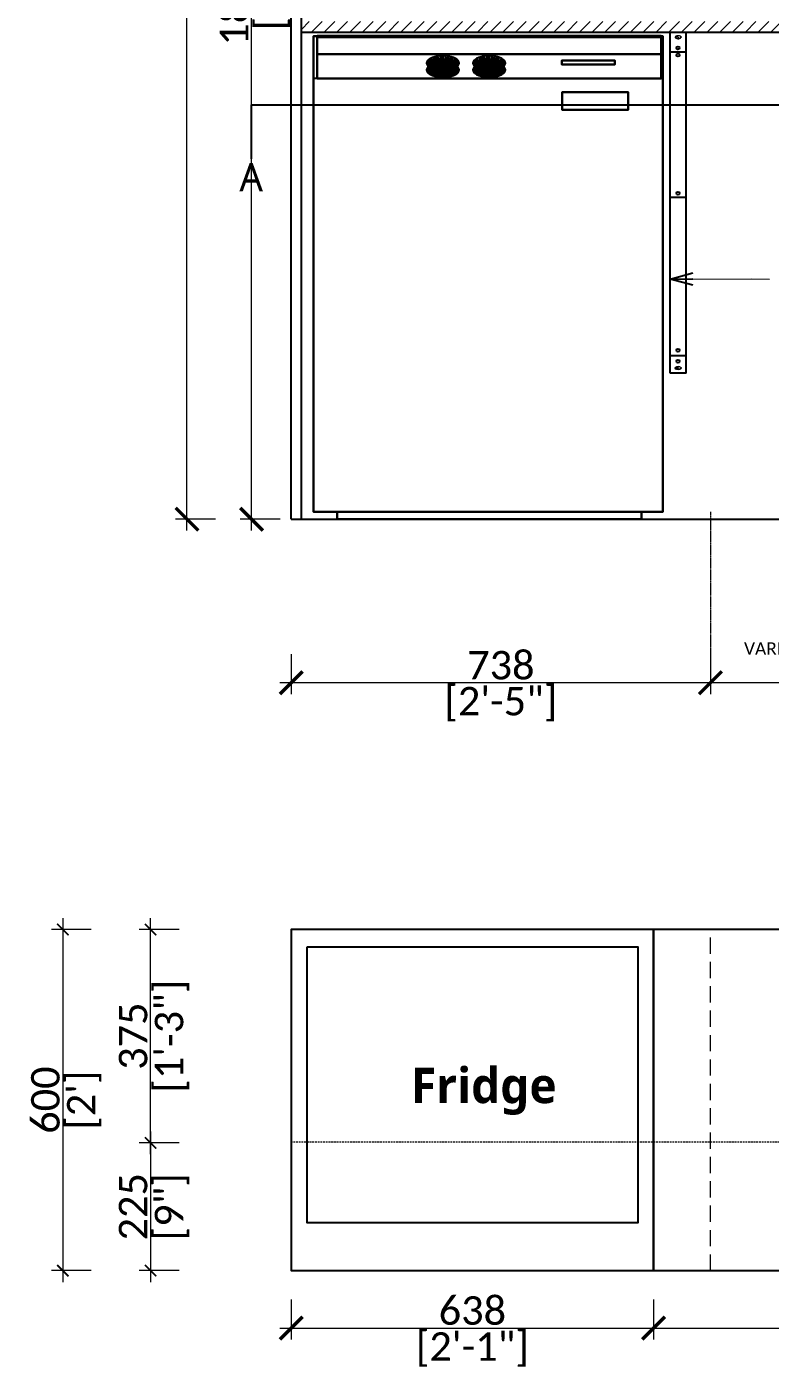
# Model space of a CAD drawing. Header units: millimetres. Extents: x 4214494 to 4225021, y -175262 to -164158.
# Drawn here: x 4217923 to 4219230, y -175055 to -172697 of the extents above; entities that cross this region are included whole.
import ezdxf

# ---------------------------------------------------------------- set-up
doc = ezdxf.new("R2010")
doc.units = ezdxf.units.MM
doc.header["$LTSCALE"] = 0.5
doc.header["$MEASUREMENT"] = 0
doc.header["$PDMODE"] = 2
for name, pattern in [('6TH FL INTERNAL WALL$0$HIDDEN', [9.525, 6.35, -3.175]), ('DASHED', [0.75, 0.5, -0.25]), ('DASHED2', [0.375, 0.25, -0.125]), ('PDF_IMPORT', [1, 0.8, -0.2])]:
    doc.linetypes.add(name, pattern=pattern)
for name, color, linetype, lineweight in [('A-Disp-Sunglasses Unit', 31, 'Continuous', 13), ('dim', 44, 'Continuous', 9), ('hatch', 252, 'Continuous', 9), ('TEXT', 7, 'Continuous', 30)]:
    doc.layers.add(name, color=color, linetype=linetype, lineweight=lineweight)
doc.layers.add('BG&E - DIMENSIONS', color=7, linetype='Continuous')
doc.styles.add('S50 - FURN', font='segoeuil.ttf', dxfattribs={"height": 75})
doc.styles.add('TEXT-25', font='calibril.ttf', dxfattribs={"height": 25})
doc.styles.add('TEXT-50', font='calibril.ttf', dxfattribs={"height": 50})
doc.styles.add('TEXT-75', font='calibril.ttf', dxfattribs={"height": 75})
doc.styles.add('Titan-Fastrack', font='segoeuil.ttf')
doc.dimstyles.new('DIM-25', dxfattribs={"dimtxt": 25, "dimasz": 20, "dimexe": 10, "dimexo": 0.0625, "dimgap": 5, "dimtad": 1, "dimdec": 0, "dimzin": 0, "dimdsep": 46, "dimtxsty": 'TEXT-25', "dimblk": 'ARCHTICK', "dimcen": 0.09, "dimdle": 15, "dimclrd": 150, "dimclre": 8, "dimclrt": 7, "dimadec": 0, "dimazin": 0, "dimtfac": 1, "dimtdec": 0, "dimtofl": 0, "dimtmove": 0, "dimatfit": 3, "dimldrblk": 'OPEN30', "dimfxl": 50, "dimtolj": 1, "dimtzin": 0, "dimlwd": 5, "dimlwe": 0, "dimarcsym": 0})
doc.dimstyles.new('DIM-50', dxfattribs={"dimtxt": 50, "dimasz": 40, "dimexe": 20, "dimexo": 0.0625, "dimgap": 5, "dimtad": 1, "dimdec": 0, "dimzin": 0, "dimdsep": 46, "dimtxsty": 'TEXT-50', "dimblk": 'ARCHTICK', "dimcen": 0.09, "dimdle": 20, "dimclrd": 150, "dimclre": 8, "dimclrt": 7, "dimadec": 0, "dimazin": 0, "dimtfac": 1, "dimtdec": 0, "dimtofl": 0, "dimtmove": 0, "dimatfit": 3, "dimldrblk": 'OPEN30', "dimfxl": 50, "dimfxlon": 1, "dimtolj": 1, "dimtzin": 0, "dimlwd": 5, "dimlwe": 0, "dimarcsym": 0})
doc.dimstyles.new('DIM-75', dxfattribs={"dimtxt": 75, "dimasz": 40, "dimexe": 20, "dimexo": 0.0625, "dimgap": 5, "dimtad": 1, "dimdec": 0, "dimzin": 0, "dimdsep": 46, "dimtxsty": 'TEXT-75', "dimblk": 'ARCHTICK', "dimcen": 0.09, "dimdle": 20, "dimclrd": 150, "dimclre": 8, "dimclrt": 7, "dimadec": 0, "dimazin": 0, "dimtfac": 1, "dimtdec": 0, "dimtofl": 0, "dimtmove": 1, "dimatfit": 3, "dimldrblk": 'OPEN30', "dimfxl": 50, "dimfxlon": 1, "dimtolj": 1, "dimtzin": 0, "dimlwd": 5, "dimlwe": 0, "dimarcsym": 0})

# ---------------------------------------------------------------- blocks, each defined once
blk = doc.blocks.new('TTH')
at = {"color": 18, "linetype": 'Continuous', "true_color": 0x000000}
blk.add_line((335343.6, -615448.4, 93), (334515.8, -615448.4, 93.6), dxfattribs=at)
for points in [[(334515.8, -615348, -839.5), (335347.8, -615348, -839.5), (335347.8, -615348, 93.6), (334515.8, -615348, 93.6)], [(334515.8, -616481.1), (334515.8, -615348, -839.5), (334515.8, -615348, 93.6), (334515.8, -616481.1, 933.1)], [(334515.8, -615348, -839.5), (334515.8, -616481.1), (335347.8, -616481.1), (335347.8, -615348, -839.5)], [(335347.8, -615348, 93.6), (335347.8, -616481.1, 933.1), (334515.8, -616481.1, 933.1), (334515.8, -615348, 93.6)], [(334524.6, -615347.2, 214.5), (334524.6, -615390.6, 214.5), (335343.6, -615390.6, 214.5), (335343.6, -615347.2, 214.5)], [(334524.6, -615350.1, 93), (334524.6, -615347.2, 93), (335343.6, -615347.2, 93), (335343.6, -615350.1, 93)], [(334524.6, -615347.2, 93), (334524.6, -615347.2, 214.5), (335343.6, -615347.2, 214.5), (335343.6, -615347.2, 93)], [(334524.6, -615448.4, 93), (334524.6, -615350.1, 93), (335343.6, -615350.1, 93), (335343.6, -615448.4, 93)], [(335347.8, -615348, -839.5), (335347.8, -616481.1), (335347.8, -616481.1, 933.1), (335347.8, -615348, 93.6)], [(334524.6, -615390.6, 214.5), (334524.6, -615448.4, 93), (335343.6, -615448.4, 93), (335343.6, -615390.6, 214.5)], [(334823.8, -615429.1, 119.7), (334785.5, -615409, 157.1), (334784.9, -615412, 151.5)], [(334823.8, -615429.1, 119.7), (334784.9, -615412, 151.5), (334785.5, -615414.9, 146)], [(334823.8, -615445.6, 128.6), (334785.5, -615425.5, 166), (334784.9, -615428.5, 160.4)], [(334823.8, -615429.1, 119.7), (334787.3, -615406.1, 162.4), (334785.5, -615409, 157.1)], [(334823.8, -615429.1, 119.7), (334785.5, -615414.9, 146), (334787.3, -615417.8, 140.6)], [(334823.8, -615445.6, 128.6), (334787.3, -615422.6, 171.3), (334785.5, -615425.5, 166)], [(334823.8, -615429.1, 119.7), (334790.2, -615403.4, 167.5), (334787.3, -615406.1, 162.4)], [(334823.8, -615429.1, 119.7), (334787.3, -615417.8, 140.6), (334790.2, -615420.5, 135.6)], [(334823.8, -615445.6, 128.6), (334790.2, -615419.9, 176.4), (334787.3, -615422.6, 171.3)], [(334823.8, -615429.1, 119.7), (334794, -615400.9, 172), (334790.2, -615403.4, 167.5)], [(334823.8, -615445.6, 128.6), (334794, -615417.5, 180.9), (334790.2, -615419.9, 176.4)], [(334823.8, -615429.1, 119.7), (334790.2, -615420.5, 135.6), (334794, -615423, 131)], [(334823.8, -615429.1, 119.7), (334798.8, -615398.8, 175.9), (334794, -615400.9, 172)], [(334823.8, -615445.6, 128.6), (334798.8, -615415.3, 184.8), (334794, -615417.5, 180.9)], [(334823.8, -615429.1, 119.7), (334794, -615423, 131), (334798.8, -615425.1, 127.1)], [(334823.8, -615429.1, 119.7), (334804.4, -615397.1, 179.1), (334798.8, -615398.8, 175.9)], [(334823.8, -615445.6, 128.6), (334804.4, -615413.6, 188), (334798.8, -615415.3, 184.8)], [(334823.8, -615429.1, 119.7), (334798.8, -615425.1, 127.1), (334804.4, -615426.8, 123.9)], [(334823.8, -615429.1, 119.7), (334810.5, -615395.8, 181.5), (334804.4, -615397.1, 179.1)], [(334823.8, -615445.6, 128.6), (334810.5, -615412.4, 190.4), (334804.4, -615413.6, 188)], [(334839.6, -615413.8, 187.4), (334839.6, -615445.6, 187.4), (334808.1, -615445.6, 187.4), (334808.1, -615413.8, 187.4)], [(334808.1, -615413.8, 135.9), (334808.1, -615445.6, 135.9), (334839.6, -615445.6, 135.9), (334839.6, -615413.8, 135.9)], [(334839.6, -615413.8, 187.4), (334808.1, -615413.8, 187.4), (334808.1, -615413.8, 135.9), (334839.6, -615413.8, 135.9)], [(334808.1, -615413.8, 187.4), (334808.1, -615445.6, 187.4), (334808.1, -615445.6, 135.9), (334808.1, -615413.8, 135.9)], [(334823.8, -615429.1, 119.7), (334817.1, -615395.1, 182.9), (334810.5, -615395.8, 181.5)], [(334823.8, -615445.6, 128.6), (334817.1, -615411.6, 191.8), (334810.5, -615412.4, 190.4)], [(334823.8, -615429.1, 119.7), (334823.8, -615394.8, 183.4), (334817.1, -615395.1, 182.9)], [(334823.8, -615445.6, 128.6), (334823.8, -615411.3, 192.3), (334817.1, -615411.6, 191.8)], [(334823.8, -615429.1, 119.7), (334830.6, -615395.1, 182.9), (334823.8, -615394.8, 183.4)], [(334823.8, -615429.1, 119.7), (334837.1, -615395.8, 181.5), (334830.6, -615395.1, 182.9)], [(334823.8, -615429.1, 119.7), (334843.3, -615397.1, 179.1), (334837.1, -615395.8, 181.5)], [(334823.8, -615429.1, 119.7), (334848.8, -615398.8, 175.9), (334843.3, -615397.1, 179.1)], [(334823.8, -615429.1, 119.7), (334853.6, -615400.9, 172), (334848.8, -615398.8, 175.9)], [(334823.8, -615429.1, 119.7), (334857.5, -615403.4, 167.5), (334853.6, -615400.9, 172)], [(334823.8, -615429.1, 119.7), (334860.4, -615406.1, 162.4), (334857.5, -615403.4, 167.5)], [(334823.8, -615429.1, 119.7), (334862.1, -615409, 157.1), (334860.4, -615406.1, 162.4)], [(334823.8, -615429.1, 119.7), (334862.7, -615412, 151.5), (334862.1, -615409, 157.1)], [(334823.8, -615445.6, 128.6), (334830.6, -615411.6, 191.8), (334823.8, -615411.3, 192.3)], [(334823.8, -615445.6, 128.6), (334837.1, -615412.4, 190.4), (334830.6, -615411.6, 191.8)], [(334823.8, -615429.1, 119.7), (334862.1, -615414.9, 146), (334862.7, -615412, 151.5)], [(334823.8, -615445.6, 128.6), (334843.3, -615413.6, 188), (334837.1, -615412.4, 190.4)], [(334823.8, -615445.6, 128.6), (334848.8, -615415.3, 184.8), (334843.3, -615413.6, 188)], [(334823.8, -615429.1, 119.7), (334860.4, -615417.8, 140.6), (334862.1, -615414.9, 146)], [(334823.8, -615445.6, 128.6), (334853.6, -615417.5, 180.9), (334848.8, -615415.3, 184.8)], [(334823.8, -615445.6, 128.6), (334857.5, -615419.9, 176.4), (334853.6, -615417.5, 180.9)], [(334823.8, -615429.1, 119.7), (334857.5, -615420.5, 135.6), (334860.4, -615417.8, 140.6)], [(334823.8, -615445.6, 128.6), (334860.4, -615422.6, 171.3), (334857.5, -615419.9, 176.4)], [(334823.8, -615429.1, 119.7), (334853.6, -615423, 131), (334857.5, -615420.5, 135.6)], [(334823.8, -615445.6, 128.6), (334862.1, -615425.5, 166), (334860.4, -615422.6, 171.3)], [(334823.8, -615429.1, 119.7), (334848.8, -615425.1, 127.1), (334853.6, -615423, 131)], [(334823.8, -615429.1, 119.7), (334843.3, -615426.8, 123.9), (334848.8, -615425.1, 127.1)], [(334823.8, -615445.6, 128.6), (334862.7, -615428.5, 160.4), (334862.1, -615425.5, 166)], [(334839.6, -615445.6, 187.4), (334839.6, -615413.8, 187.4), (334839.6, -615413.8, 135.9), (334839.6, -615445.6, 135.9)], [(334934.1, -615429.1, 119.7), (334895.8, -615409, 157.1), (334895.2, -615412, 151.5)], [(334934.1, -615429.1, 119.7), (334895.2, -615412, 151.5), (334895.8, -615414.9, 146)], [(334934.1, -615445.6, 128.6), (334895.8, -615425.5, 166), (334895.2, -615428.5, 160.4)], [(334934.1, -615429.1, 119.7), (334897.6, -615406.1, 162.4), (334895.8, -615409, 157.1)], [(334934.1, -615429.1, 119.7), (334895.8, -615414.9, 146), (334897.6, -615417.8, 140.6)], [(334934.1, -615445.6, 128.6), (334897.6, -615422.6, 171.3), (334895.8, -615425.5, 166)], [(334934.1, -615429.1, 119.7), (334900.4, -615403.4, 167.5), (334897.6, -615406.1, 162.4)], [(334934.1, -615429.1, 119.7), (334897.6, -615417.8, 140.6), (334900.4, -615420.5, 135.6)], [(334934.1, -615445.6, 128.6), (334900.4, -615419.9, 176.4), (334897.6, -615422.6, 171.3)], [(334934.1, -615429.1, 119.7), (334904.3, -615400.9, 172), (334900.4, -615403.4, 167.5)], [(334934.1, -615445.6, 128.6), (334904.3, -615417.5, 180.9), (334900.4, -615419.9, 176.4)], [(334934.1, -615429.1, 119.7), (334900.4, -615420.5, 135.6), (334904.3, -615423, 131)], [(334934.1, -615429.1, 119.7), (334909.1, -615398.8, 175.9), (334904.3, -615400.9, 172)], [(334934.1, -615445.6, 128.6), (334909.1, -615415.3, 184.8), (334904.3, -615417.5, 180.9)], [(334934.1, -615429.1, 119.7), (334904.3, -615423, 131), (334909.1, -615425.1, 127.1)], [(334934.1, -615429.1, 119.7), (334914.7, -615397.1, 179.1), (334909.1, -615398.8, 175.9)], [(334934.1, -615445.6, 128.6), (334914.7, -615413.6, 188), (334909.1, -615415.3, 184.8)], [(334934.1, -615429.1, 119.7), (334909.1, -615425.1, 127.1), (334914.7, -615426.8, 123.9)], [(334934.1, -615429.1, 119.7), (334920.8, -615395.8, 181.5), (334914.7, -615397.1, 179.1)], [(334934.1, -615445.6, 128.6), (334920.8, -615412.4, 190.4), (334914.7, -615413.6, 188)], [(334949.9, -615413.8, 187.4), (334949.9, -615445.6, 187.4), (334918.4, -615445.6, 187.4), (334918.4, -615413.8, 187.4)], [(334918.4, -615413.8, 135.9), (334918.4, -615445.6, 135.9), (334949.9, -615445.6, 135.9), (334949.9, -615413.8, 135.9)], [(334918.4, -615413.8, 187.4), (334918.4, -615445.6, 187.4), (334918.4, -615445.6, 135.9), (334918.4, -615413.8, 135.9)], [(334949.9, -615413.8, 187.4), (334918.4, -615413.8, 187.4), (334918.4, -615413.8, 135.9), (334949.9, -615413.8, 135.9)], [(334934.1, -615429.1, 119.7), (334927.4, -615395.1, 182.9), (334920.8, -615395.8, 181.5)], [(334934.1, -615445.6, 128.6), (334927.4, -615411.6, 191.8), (334920.8, -615412.4, 190.4)], [(334934.1, -615429.1, 119.7), (334934.1, -615394.8, 183.4), (334927.4, -615395.1, 182.9)], [(334934.1, -615445.6, 128.6), (334934.1, -615411.3, 192.3), (334927.4, -615411.6, 191.8)], [(334934.1, -615429.1, 119.7), (334940.9, -615395.1, 182.9), (334934.1, -615394.8, 183.4)], [(334934.1, -615429.1, 119.7), (334947.4, -615395.8, 181.5), (334940.9, -615395.1, 182.9)], [(334934.1, -615429.1, 119.7), (334953.6, -615397.1, 179.1), (334947.4, -615395.8, 181.5)], [(334934.1, -615429.1, 119.7), (334959.1, -615398.8, 175.9), (334953.6, -615397.1, 179.1)], [(334934.1, -615429.1, 119.7), (334963.9, -615400.9, 172), (334959.1, -615398.8, 175.9)], [(334934.1, -615429.1, 119.7), (334967.8, -615403.4, 167.5), (334963.9, -615400.9, 172)], [(334934.1, -615429.1, 119.7), (334970.7, -615406.1, 162.4), (334967.8, -615403.4, 167.5)], [(334934.1, -615429.1, 119.7), (334972.4, -615409, 157.1), (334970.7, -615406.1, 162.4)], [(334934.1, -615429.1, 119.7), (334973, -615412, 151.5), (334972.4, -615409, 157.1)], [(334934.1, -615445.6, 128.6), (334940.9, -615411.6, 191.8), (334934.1, -615411.3, 192.3)], [(334934.1, -615445.6, 128.6), (334947.4, -615412.4, 190.4), (334940.9, -615411.6, 191.8)], [(334934.1, -615429.1, 119.7), (334972.4, -615414.9, 146), (334973, -615412, 151.5)], [(334934.1, -615445.6, 128.6), (334953.6, -615413.6, 188), (334947.4, -615412.4, 190.4)], [(334934.1, -615445.6, 128.6), (334959.1, -615415.3, 184.8), (334953.6, -615413.6, 188)], [(334934.1, -615429.1, 119.7), (334970.7, -615417.8, 140.6), (334972.4, -615414.9, 146)], [(334934.1, -615445.6, 128.6), (334963.9, -615417.5, 180.9), (334959.1, -615415.3, 184.8)], [(334934.1, -615445.6, 128.6), (334967.8, -615419.9, 176.4), (334963.9, -615417.5, 180.9)], [(334934.1, -615429.1, 119.7), (334967.8, -615420.5, 135.6), (334970.7, -615417.8, 140.6)], [(334934.1, -615445.6, 128.6), (334970.7, -615422.6, 171.3), (334967.8, -615419.9, 176.4)], [(334934.1, -615429.1, 119.7), (334963.9, -615423, 131), (334967.8, -615420.5, 135.6)], [(334934.1, -615445.6, 128.6), (334972.4, -615425.5, 166), (334970.7, -615422.6, 171.3)], [(334934.1, -615429.1, 119.7), (334959.1, -615425.1, 127.1), (334963.9, -615423, 131)], [(334934.1, -615429.1, 119.7), (334953.6, -615426.8, 123.9), (334959.1, -615425.1, 127.1)], [(334934.1, -615445.6, 128.6), (334973, -615428.5, 160.4), (334972.4, -615425.5, 166)], [(334949.9, -615445.6, 187.4), (334949.9, -615413.8, 187.4), (334949.9, -615413.8, 135.9), (334949.9, -615445.6, 135.9)], [(335233.4, -615405.8, 180.2), (335107.4, -615405.8, 180.2), (335107.4, -615405.8, 163), (335233.4, -615405.8, 163)], [(335107.4, -615415.6, 180.2), (335107.4, -615405.8, 180.2), (335233.4, -615405.8, 180.2), (335233.4, -615415.6, 180.2)], [(335233.4, -615415.6, 163), (335233.4, -615405.8, 163), (335107.4, -615405.8, 163), (335107.4, -615415.6, 163)], [(335107.4, -615415.6, 180.2), (335233.4, -615415.6, 180.2), (335233.4, -615415.6, 163), (335107.4, -615415.6, 163)], [(334823.8, -615445.6, 128.6), (334784.9, -615428.5, 160.4), (334785.5, -615431.5, 154.9)], [(334823.8, -615445.6, 128.6), (334785.5, -615431.5, 154.9), (334787.3, -615434.3, 149.5)], [(334823.8, -615445.6, 128.6), (334787.3, -615434.3, 149.5), (334790.2, -615437.1, 144.5)], [(334823.8, -615445.6, 128.6), (334790.2, -615437.1, 144.5), (334794, -615439.5, 139.9)], [(334823.8, -615445.6, 128.6), (334794, -615439.5, 139.9), (334798.8, -615441.6, 136)], [(334823.8, -615445.6, 128.6), (334798.8, -615441.6, 136), (334804.4, -615443.3, 132.8)], [(334823.8, -615429.1, 119.7), (334804.4, -615426.8, 123.9), (334810.5, -615428.1, 121.6)], [(334823.8, -615445.6, 128.6), (334804.4, -615443.3, 132.8), (334810.5, -615444.6, 130.5)], [(334808.1, -615445.6, 187.4), (334839.6, -615445.6, 187.4), (334839.6, -615445.6, 135.9), (334808.1, -615445.6, 135.9)], [(334823.8, -615429.1, 119.7), (334810.5, -615428.1, 121.6), (334817.1, -615428.9, 120.1)], [(334823.8, -615445.6, 128.6), (334810.5, -615444.6, 130.5), (334817.1, -615445.4, 129)], [(334823.8, -615429.1, 119.7), (334837.1, -615428.1, 121.6), (334843.3, -615426.8, 123.9)], [(334823.8, -615429.1, 119.7), (334830.6, -615428.9, 120.1), (334837.1, -615428.1, 121.6)], [(334823.8, -615445.6, 128.6), (334862.1, -615431.5, 154.9), (334862.7, -615428.5, 160.4)], [(334823.8, -615445.6, 128.6), (334860.4, -615434.3, 149.5), (334862.1, -615431.5, 154.9)], [(334823.8, -615445.6, 128.6), (334857.5, -615437.1, 144.5), (334860.4, -615434.3, 149.5)], [(334823.8, -615445.6, 128.6), (334853.6, -615439.5, 139.9), (334857.5, -615437.1, 144.5)], [(334823.8, -615445.6, 128.6), (334848.8, -615441.6, 136), (334853.6, -615439.5, 139.9)], [(334823.8, -615445.6, 128.6), (334843.3, -615443.3, 132.8), (334848.8, -615441.6, 136)], [(334823.8, -615445.6, 128.6), (334837.1, -615444.6, 130.5), (334843.3, -615443.3, 132.8)], [(334823.8, -615445.6, 128.6), (334830.6, -615445.4, 129), (334837.1, -615444.6, 130.5)], [(334934.1, -615445.6, 128.6), (334895.2, -615428.5, 160.4), (334895.8, -615431.5, 154.9)], [(334934.1, -615445.6, 128.6), (334895.8, -615431.5, 154.9), (334897.6, -615434.3, 149.5)], [(334934.1, -615445.6, 128.6), (334897.6, -615434.3, 149.5), (334900.4, -615437.1, 144.5)], [(334934.1, -615445.6, 128.6), (334900.4, -615437.1, 144.5), (334904.3, -615439.5, 139.9)], [(334934.1, -615445.6, 128.6), (334904.3, -615439.5, 139.9), (334909.1, -615441.6, 136)], [(334934.1, -615445.6, 128.6), (334909.1, -615441.6, 136), (334914.7, -615443.3, 132.8)], [(334934.1, -615429.1, 119.7), (334914.7, -615426.8, 123.9), (334920.8, -615428.1, 121.6)], [(334934.1, -615445.6, 128.6), (334914.7, -615443.3, 132.8), (334920.8, -615444.6, 130.5)], [(334918.4, -615445.6, 187.4), (334949.9, -615445.6, 187.4), (334949.9, -615445.6, 135.9), (334918.4, -615445.6, 135.9)], [(334934.1, -615429.1, 119.7), (334920.8, -615428.1, 121.6), (334927.4, -615428.9, 120.1)], [(334934.1, -615445.6, 128.6), (334920.8, -615444.6, 130.5), (334927.4, -615445.4, 129)], [(334934.1, -615429.1, 119.7), (334947.4, -615428.1, 121.6), (334953.6, -615426.8, 123.9)], [(334934.1, -615429.1, 119.7), (334940.9, -615428.9, 120.1), (334947.4, -615428.1, 121.6)], [(334934.1, -615445.6, 128.6), (334972.4, -615431.5, 154.9), (334973, -615428.5, 160.4)], [(334934.1, -615445.6, 128.6), (334970.7, -615434.3, 149.5), (334972.4, -615431.5, 154.9)], [(334934.1, -615445.6, 128.6), (334967.8, -615437.1, 144.5), (334970.7, -615434.3, 149.5)], [(334934.1, -615445.6, 128.6), (334963.9, -615439.5, 139.9), (334967.8, -615437.1, 144.5)], [(334934.1, -615445.6, 128.6), (334959.1, -615441.6, 136), (334963.9, -615439.5, 139.9)], [(334934.1, -615445.6, 128.6), (334953.6, -615443.3, 132.8), (334959.1, -615441.6, 136)], [(334934.1, -615445.6, 128.6), (334947.4, -615444.6, 130.5), (334953.6, -615443.3, 132.8)], [(334934.1, -615445.6, 128.6), (334940.9, -615445.4, 129), (334947.4, -615444.6, 130.5)], [(335107.7, -615481.7, 106.6), (335107.7, -615523.4, 106.6), (335265.2, -615523.4, 106.6), (335265.2, -615481.7, 106.6)], [(335265.2, -615481.7, 94.3), (335265.2, -615523.4, 94.3), (335107.7, -615523.4, 94.3), (335107.7, -615481.7, 94.3)], [(335107.7, -615523.4, 106.6), (335107.7, -615481.7, 106.6), (335107.7, -615481.7, 94.3), (335107.7, -615523.4, 94.3)], [(335107.7, -615481.7, 106.6), (335265.2, -615481.7, 106.6), (335265.2, -615481.7, 94.3), (335107.7, -615481.7, 94.3)], [(335265.2, -615481.7, 106.6), (335265.2, -615523.4, 106.6), (335265.2, -615523.4, 94.3), (335265.2, -615481.7, 94.3)], [(335265.2, -615523.4, 106.6), (335107.7, -615523.4, 106.6), (335107.7, -615523.4, 94.3), (335265.2, -615523.4, 94.3)], [(335347.8, -616481.1), (334515.8, -616481.1), (334515.8, -616481.1, 933.1), (335347.8, -616481.1, 933.1)], [(334572, -616481.2, 848), (334572, -616498.4, 848), (334572, -616498.4, 93), (334572, -616481.2, 93)], [(335296.7, -616481.2, 848), (334572, -616481.2, 848), (334572, -616481.2, 93), (335296.7, -616481.2, 93)], [(334572, -616481.2, 93), (334572, -616498.4, 93), (335296.7, -616498.4, 93), (335296.7, -616481.2, 93)], [(335296.7, -616481.2, 848), (335296.7, -616498.4, 848), (334572, -616498.4, 848), (334572, -616481.2, 848)], [(334572, -616498.4, 848), (335296.7, -616498.4, 848), (335296.7, -616498.4, 93), (334572, -616498.4, 93)], [(335296.7, -616498.4, 848), (335296.7, -616481.2, 848), (335296.7, -616481.2, 93), (335296.7, -616498.4, 93)]]:
    blk.add_3dface(points, dxfattribs=at)
for points, invisible_edges in [([(334524.6, -615347.2, 93), (334524.6, -615347.2, 214.5), (334524.6, -615390.6, 214.5)], 8), ([(334524.6, -615347.2, 93), (334524.6, -615390.6, 214.5), (334524.6, -615448.4, 93)], 1), ([(335343.6, -615347.2, 93), (335343.6, -615347.2, 214.5), (335343.6, -615390.6, 214.5)], 8), ([(335343.6, -615347.2, 93), (335343.6, -615390.6, 214.5), (335343.6, -615448.4, 93)], 1)]:
    blk.add_3dface(points, dxfattribs=dict(at, invisible_edges=invisible_edges))
blk = doc.blocks.new('_ArchTick')
at = {"color": 0, "linetype": 'ByBlock', "const_width": 0.15}
blk.add_lwpolyline([(-0.5, -0.5), (0.5, 0.5)], dxfattribs=at)
blk = doc.blocks.new('*D41')
at = {"layer": 'Defpoints', "color": 0, "lineweight": 0, "transparency": 16777216}
for p in [(4218140.6, -174284, 0), (4218258.1, -174284, 0), (4218258.1, -174659.2, 0)]:
    blk.add_point(p, dxfattribs=at)
at = {"layer": 'dim', "color": 150, "linetype": 'Continuous', "lineweight": 5, "transparency": 16777216}
blk.add_line((4218140.6, -174679.2, 0), (4218140.6, -174264, 0), dxfattribs=at)
at = {"layer": 'dim', "color": 8, "linetype": 'Continuous', "lineweight": 0, "transparency": 16777216}
for p, q in [((4218190.6, -174284, 0), (4218120.6, -174284, 0)), ((4218190.6, -174659.2, 0), (4218120.6, -174659.2, 0))]:
    blk.add_line(p, q, dxfattribs=at)
at = {"layer": 'dim', "color": 150, "lineweight": 5, "transparency": 16777216, "xscale": 20, "yscale": 20, "zscale": 20}
for p, rotation in [((4218140.6, -174284, 0), 90), ((4218140.6, -174659.2, 0), 270)]:
    blk.add_blockref('_ArchTick', p, dxfattribs=dict(at, rotation=rotation))
at = {"layer": 'dim', "color": 7, "transparency": 16777216, "char_height": 50, "attachment_point": 5, "rotation": 90, "style": 'TEXT-50'}
for s, insert in [('\\A1;[1\'-3"]', (4218178.3, -174471.6, 0)), ('\\A1;375', (4218110, -174471.6, 0))]:
    blk.add_mtext(s, dxfattribs=dict(at, insert=insert))
blk = doc.blocks.new('_Open30')
at = {"color": 0, "linetype": 'ByBlock', "lineweight": -2}
for p, q in [((-1, 0.268), (0, 0)), ((0, 0), (-1, -0.268)), ((0, 0), (-1, 0))]:
    blk.add_line(p, q, dxfattribs=at)
blk = doc.blocks.new('*D9')
at = {"layer": 'Defpoints', "color": 0, "lineweight": 0, "transparency": 16777216}
for p in [(4218258.1, -174659.2, 0), (4218140.6, -174883.9), (4218258.1, -174883.9, 0)]:
    blk.add_point(p, dxfattribs=at)
at = {"layer": 'dim', "color": 8, "linetype": 'Continuous', "lineweight": 0, "transparency": 16777216}
for p, q in [((4218190.6, -174659.2), (4218120.6, -174659.2)), ((4218190.6, -174883.9), (4218120.6, -174883.9))]:
    blk.add_line(p, q, dxfattribs=at)
at = {"layer": 'dim', "color": 150, "linetype": 'Continuous', "lineweight": 5, "transparency": 16777216}
blk.add_line((4218140.6, -174639.2), (4218140.6, -174903.9), dxfattribs=at)
at = {"layer": 'dim', "color": 150, "lineweight": 5, "transparency": 16777216, "xscale": 20, "yscale": 20, "zscale": 20}
for p, rotation in [((4218140.6, -174659.2), 90), ((4218140.6, -174883.9), 270)]:
    blk.add_blockref('_ArchTick', p, dxfattribs=dict(at, rotation=rotation))
at = {"layer": 'dim', "color": 7, "transparency": 16777216, "char_height": 50, "attachment_point": 5, "rotation": 90, "style": 'TEXT-50'}
for s, insert in [('\\A1;225', (4218110, -174771.6)), ('\\A1;[9"]', (4218178.3, -174771.6))]:
    blk.add_mtext(s, dxfattribs=dict(at, insert=insert))
blk = doc.blocks.new('*D10')
at = {"layer": 'Defpoints', "color": 0, "lineweight": 0, "transparency": 16777216}
for p in [(4218258.1, -174284, 0), (4217986.2, -174883.9), (4218258.1, -174883.9, 0)]:
    blk.add_point(p, dxfattribs=at)
at = {"layer": 'dim', "color": 150, "linetype": 'Continuous', "lineweight": 5, "transparency": 16777216}
blk.add_line((4217986.2, -174264), (4217986.2, -174903.9), dxfattribs=at)
at = {"layer": 'dim', "color": 8, "linetype": 'Continuous', "lineweight": 0, "transparency": 16777216}
for p, q in [((4218036.2, -174284), (4217966.2, -174284)), ((4218036.2, -174883.9), (4217966.2, -174883.9))]:
    blk.add_line(p, q, dxfattribs=at)
at = {"layer": 'dim', "color": 150, "lineweight": 5, "transparency": 16777216, "xscale": 20, "yscale": 20, "zscale": 20}
for p, rotation in [((4217986.2, -174284), 90), ((4217986.2, -174883.9), 270)]:
    blk.add_blockref('_ArchTick', p, dxfattribs=dict(at, rotation=rotation))
at = {"layer": 'dim', "color": 7, "transparency": 16777216, "char_height": 50, "attachment_point": 5, "rotation": 90, "style": 'TEXT-50'}
for s, insert in [('\\A1;600', (4217955.7, -174584)), ("\\A1;[2']", (4218023.9, -174584))]:
    blk.add_mtext(s, dxfattribs=dict(at, insert=insert))
blk = doc.blocks.new('*D47')
at = {"color": 8, "linetype": 'Continuous', "lineweight": 0, "transparency": 16777216}
for p, q in [((4219025.4, -174934.9, 0), (4219025.4, -175004.9, 0)), ((4220585.6, -174934.9, 0), (4220585.6, -175004.9, 0))]:
    blk.add_line(p, q, dxfattribs=at)
at = {"color": 150, "linetype": 'Continuous', "lineweight": 5, "transparency": 16777216}
blk.add_line((4219005.4, -174984.9, 0), (4220605.6, -174984.9, 0), dxfattribs=at)
at = {"layer": 'Defpoints', "color": 0, "lineweight": 0, "transparency": 16777216}
for p in [(4219025.4, -174883.9, 0), (4220585.6, -174883.9, 0), (4220585.6, -174984.9, 0)]:
    blk.add_point(p, dxfattribs=at)
at = {"color": 150, "lineweight": 5, "transparency": 16777216, "xscale": 40, "yscale": 40, "zscale": 40, "rotation": 180}
blk.add_blockref('_ArchTick', (4219025.4, -174984.9, 0), dxfattribs=at)
at = {"color": 150, "lineweight": 5, "transparency": 16777216, "xscale": 40, "yscale": 40, "zscale": 40}
blk.add_blockref('_ArchTick', (4220585.6, -174984.9, 0), dxfattribs=at)
at = {"color": 7, "transparency": 16777216, "char_height": 50, "attachment_point": 5, "style": 'TEXT-50'}
for s, insert in [('\\A1;1560', (4219805.5, -174954.3, 0)), ('\\A1;[5\'-1"]', (4219805.5, -175022.6, 0))]:
    blk.add_mtext(s, dxfattribs=dict(at, insert=insert))
blk = doc.blocks.new('*D48')
at = {"layer": 'BG&E - DIMENSIONS', "color": 8, "linetype": 'Continuous', "lineweight": 0, "transparency": 16777216}
for p, q in [((4218387.9, -174934.9, 0), (4218387.9, -175004.9, 0)), ((4219025.4, -174934.9, 0), (4219025.4, -175004.9, 0))]:
    blk.add_line(p, q, dxfattribs=at)
at = {"layer": 'BG&E - DIMENSIONS', "color": 150, "linetype": 'Continuous', "lineweight": 5, "transparency": 16777216}
blk.add_line((4218367.9, -174984.9, 0), (4219045.4, -174984.9, 0), dxfattribs=at)
at = {"layer": 'Defpoints', "color": 0, "lineweight": 0, "transparency": 16777216}
for p in [(4218387.9, -174883.9, 0), (4219025.4, -174883.9, 0), (4219025.4, -174984.9, 0)]:
    blk.add_point(p, dxfattribs=at)
at = {"layer": 'BG&E - DIMENSIONS', "color": 150, "lineweight": 5, "transparency": 16777216, "xscale": 40, "yscale": 40, "zscale": 40, "rotation": 180}
blk.add_blockref('_ArchTick', (4218387.9, -174984.9, 0), dxfattribs=at)
at = {"layer": 'BG&E - DIMENSIONS', "color": 150, "lineweight": 5, "transparency": 16777216, "xscale": 40, "yscale": 40, "zscale": 40}
blk.add_blockref('_ArchTick', (4219025.4, -174984.9, 0), dxfattribs=at)
at = {"layer": 'BG&E - DIMENSIONS', "color": 7, "transparency": 16777216, "char_height": 50, "attachment_point": 5, "style": 'TEXT-50'}
for s, insert in [('\\A1;638', (4218706.6, -174954.3, 0)), ('\\A1;[2\'-1"]', (4218706.6, -175022.6, 0))]:
    blk.add_mtext(s, dxfattribs=dict(at, insert=insert))
blk = doc.blocks.new('*D12')
at = {"layer": 'BG&E - DIMENSIONS', "color": 150, "linetype": 'Continuous', "lineweight": 5, "transparency": 16777216}
blk.add_line((4220705.4, -173582.5, 0), (4220705.4, -172667.6, 0), dxfattribs=at)
at = {"layer": 'BG&E - DIMENSIONS', "color": 8, "linetype": 'Continuous', "lineweight": 0, "transparency": 16777216}
for p, q in [((4220655.4, -172687.6, 0), (4220725.4, -172687.6, 0)), ((4220655.4, -173562.5, 0), (4220725.4, -173562.5, 0))]:
    blk.add_line(p, q, dxfattribs=at)
at = {"layer": 'Defpoints', "color": 0, "lineweight": 0, "transparency": 16777216}
for p in [(4219664.3, -172687.6, 0), (4220705.4, -172687.6, 0), (4219150.8, -173562.5, 0)]:
    blk.add_point(p, dxfattribs=at)
at = {"layer": 'BG&E - DIMENSIONS', "color": 150, "lineweight": 5, "transparency": 16777216, "xscale": 40, "yscale": 40, "zscale": 40}
for p, rotation in [((4220705.4, -172687.6, 0), 90), ((4220705.4, -173562.5, 0), 270)]:
    blk.add_blockref('_ArchTick', p, dxfattribs=dict(at, rotation=rotation))
at = {"layer": 'BG&E - DIMENSIONS', "color": 7, "transparency": 16777216, "char_height": 50, "attachment_point": 5, "rotation": 90, "style": 'TEXT-50'}
for s, insert in [('\\A1;[2\'-10"]', (4220743.1, -173125, 0)), ('\\A1;875', (4220674.8, -173125, 0))]:
    blk.add_mtext(s, dxfattribs=dict(at, insert=insert))
blk = doc.blocks.new('*D50')
at = {"layer": 'BG&E - DIMENSIONS', "color": 150, "linetype": 'Continuous', "lineweight": 5, "transparency": 16777216}
blk.add_line((4218318.2, -173582.5, 0), (4218318.2, -171719.1, 0), dxfattribs=at)
at = {"layer": 'BG&E - DIMENSIONS', "color": 8, "linetype": 'Continuous', "lineweight": 0, "transparency": 16777216}
for p, q in [((4218368.2, -171739.1, 0), (4218298.2, -171739.1, 0)), ((4218368.2, -173562.5, 0), (4218298.2, -173562.5, 0))]:
    blk.add_line(p, q, dxfattribs=at)
at = {"layer": 'Defpoints', "color": 0, "lineweight": 0, "transparency": 16777216}
for p in [(4218318.2, -171739.1, 0), (4218405.9, -171739.1, 0), (4218888.7, -173562.5, 0)]:
    blk.add_point(p, dxfattribs=at)
at = {"layer": 'BG&E - DIMENSIONS', "color": 150, "lineweight": 5, "transparency": 16777216, "xscale": 40, "yscale": 40, "zscale": 40}
for p, rotation in [((4218318.2, -171739.1, 0), 90), ((4218318.2, -173562.5, 0), 270)]:
    blk.add_blockref('_ArchTick', p, dxfattribs=dict(at, rotation=rotation))
at = {"layer": 'BG&E - DIMENSIONS', "color": 7, "transparency": 16777216, "char_height": 50, "attachment_point": 5, "rotation": 90, "style": 'TEXT-50'}
for s, insert in [('\\A1;1823', (4218287.7, -172650.8, 0)), ("\\A1;[6']", (4218356, -172650.8, 0))]:
    blk.add_mtext(s, dxfattribs=dict(at, insert=insert))
blk = doc.blocks.new('*D14')
at = {"layer": 'BG&E - DIMENSIONS', "color": 150, "linetype": 'Continuous', "lineweight": 5, "transparency": 16777216}
blk.add_line((4218204.6, -173582.5, 0), (4218204.6, -171155.5, 0), dxfattribs=at)
at = {"layer": 'BG&E - DIMENSIONS', "color": 8, "linetype": 'Continuous', "lineweight": 0, "transparency": 16777216}
for p, q in [((4218254.6, -171175.5, 0), (4218184.6, -171175.5, 0)), ((4218254.6, -173562.5, 0), (4218184.6, -173562.5, 0))]:
    blk.add_line(p, q, dxfattribs=at)
at = {"layer": 'Defpoints', "color": 0, "lineweight": 0, "transparency": 16777216}
for p in [(4218204.6, -171175.5, 0), (4218387.9, -171175.5, 0), (4218405.9, -173562.5, 0)]:
    blk.add_point(p, dxfattribs=at)
at = {"layer": 'BG&E - DIMENSIONS', "color": 150, "lineweight": 5, "transparency": 16777216, "xscale": 40, "yscale": 40, "zscale": 40}
for p, rotation in [((4218204.6, -171175.5, 0), 90), ((4218204.6, -173562.5, 0), 270)]:
    blk.add_blockref('_ArchTick', p, dxfattribs=dict(at, rotation=rotation))
at = {"layer": 'BG&E - DIMENSIONS', "color": 7, "transparency": 16777216, "char_height": 50, "attachment_point": 5, "rotation": 90, "style": 'TEXT-50'}
for s, insert in [('\\A1;[7\'-10"]', (4218242.3, -172369, 0)), ('\\A1;2387', (4218174, -172369, 0))]:
    blk.add_mtext(s, dxfattribs=dict(at, insert=insert))
blk = doc.blocks.new('*D16')
at = {"layer": 'BG&E - DIMENSIONS', "color": 8, "linetype": 'Continuous', "lineweight": 0, "transparency": 16777216}
for p, q in [((4218387.9, -173800.1, 0), (4218387.9, -173870.1, 0)), ((4219125.4, -173800.1, 0), (4219125.4, -173870.1, 0))]:
    blk.add_line(p, q, dxfattribs=at)
at = {"layer": 'BG&E - DIMENSIONS', "color": 150, "linetype": 'Continuous', "lineweight": 5, "transparency": 16777216}
blk.add_line((4219145.4, -173850.1, 0), (4218367.9, -173850.1, 0), dxfattribs=at)
at = {"layer": 'Defpoints', "color": 0, "lineweight": 0, "transparency": 16777216}
for p in [(4219125.4, -171485, 0), (4218387.9, -173562.5, 0), (4218387.9, -173850.1, 0)]:
    blk.add_point(p, dxfattribs=at)
at = {"layer": 'BG&E - DIMENSIONS', "color": 150, "lineweight": 5, "transparency": 16777216, "xscale": 40, "yscale": 40, "zscale": 40, "rotation": 180}
blk.add_blockref('_ArchTick', (4218387.9, -173850.1, 0), dxfattribs=at)
at = {"layer": 'BG&E - DIMENSIONS', "color": 150, "lineweight": 5, "transparency": 16777216, "xscale": 40, "yscale": 40, "zscale": 40}
blk.add_blockref('_ArchTick', (4219125.4, -173850.1, 0), dxfattribs=at)
at = {"layer": 'BG&E - DIMENSIONS', "color": 7, "transparency": 16777216, "char_height": 50, "attachment_point": 5, "style": 'TEXT-50'}
for s, insert in [('\\A1;738', (4218756.7, -173819.5, 0)), ('\\A1;[2\'-5"]', (4218756.7, -173887.8, 0))]:
    blk.add_mtext(s, dxfattribs=dict(at, insert=insert))
blk = doc.blocks.new('*D18')
at = {"layer": 'Defpoints', "color": 0, "lineweight": 0, "ltscale": 0.5, "transparency": 16777216}
for p in [(4219125.4, -173549.7, -68.7), (4220585.6, -173562.5, 0), (4219125.4, -173850.1)]:
    blk.add_point(p, dxfattribs=at)
at = {"layer": 'dim', "color": 8, "linetype": 'DASHED', "lineweight": 0, "ltscale": 0.5, "transparency": 16777216}
for p, q in [((4219125.4, -173549.8), (4219125.4, -173860.1)), ((4220585.6, -173562.5), (4220585.6, -173860.1))]:
    blk.add_line(p, q, dxfattribs=at)
at = {"layer": 'dim', "color": 150, "linetype": 'Continuous', "lineweight": 5, "ltscale": 0.5, "transparency": 16777216}
blk.add_line((4220600.6, -173850.1), (4219110.4, -173850.1), dxfattribs=at)
at = {"layer": 'dim', "color": 150, "lineweight": 5, "ltscale": 0.5, "transparency": 16777216, "xscale": 20, "yscale": 20, "zscale": 20, "rotation": 180}
blk.add_blockref('_ArchTick', (4219125.4, -173850.1), dxfattribs=at)
at = {"layer": 'dim', "color": 150, "lineweight": 5, "ltscale": 0.5, "transparency": 16777216, "xscale": 20, "yscale": 20, "zscale": 20}
blk.add_blockref('_ArchTick', (4220585.6, -173850.1), dxfattribs=at)
at = {"layer": 'dim', "color": 7, "ltscale": 0.5, "transparency": 16777216, "insert": (4219681.4, -173810.6), "char_height": 25, "width": 992.536, "attachment_point": 5, "style": 'TEXT-25'}
blk.add_mtext('\\A1;{\\H0.875x;\\C1;VARIABLE (DIMENSION SHOULD BE TAKEN FROM FURNITURE MARKING LAYOUT)}', dxfattribs=at)

msp = doc.modelspace()

# ---------------------------------------------------------------- hatches: boundary and pattern name
at = {"layer": 'hatch'}
h = msp.add_hatch(dxfattribs=at)
h.set_pattern_fill('ANSI31', color=256, scale=4.999393)
h.set_pattern_definition([(45, (4114895.72, -162333.371), (-11.2239569, 11.2239569), [])])
h.paths.add_polyline_path([(4220585.6, -172706.3), (4220585.6, -172687.6), (4218405.9, -172687.6), (4218405.9, -172706.3)])

# ---------------------------------------------------------------- linework, layer by layer
for p, q in [((4218405.9, -172706.3, 0), (4220585.6, -172706.3, 0)), ((4218405.9, -172706.3, 0), (4220585.6, -172706.3, 0)), ((4219054.4, -173305.9, 0), (4219054.4, -172706, 0)), ((4219082.4, -173305.9, 0), (4219082.4, -172705.9, 0)), ((4219054.4, -172740.5, 0), (4219082.4, -172740.5, 0)), ((4219054.4, -172996.4, 0), (4219082.4, -172996.4, 0)), ((4219054.4, -173274.6, 0), (4219082.4, -173274.6, 0)), ((4219082.4, -173305.9, 0), (4219054.4, -173305.9, 0)), ((4218387.9, -173562.5, 0), (4220585.6, -173562.5, 0))]:
    msp.add_line(p, q)
at = {"color": 251, "linetype": '6TH FL INTERNAL WALL$0$HIDDEN', "lineweight": 0, "ltscale": 9, "true_color": 0x636466, "transparency": 33554687}
msp.add_line((4219125.4, -174883.9, 0), (4219125.4, -174284, 0), dxfattribs=at)
at = {"color": 251, "linetype": '6TH FL INTERNAL WALL$0$HIDDEN', "lineweight": 0, "true_color": 0x636466, "transparency": 33554687}
msp.add_line((4220585.6, -174658.2, 0), (4218387.9, -174658.2, 0), dxfattribs=at)
at = {"elevation": 0}
for points in [[(4218387.9, -173562.5), (4218387.9, -171721.2), (4219125.4, -171721.2)], [(4218405.9, -173562.5), (4218405.9, -171739.1), (4219125.4, -171739.1)]]:
    msp.add_lwpolyline(points, dxfattribs=at)
at = {"linetype": 'PDF_IMPORT', "lineweight": 13, "ltscale": 0.063221, "elevation": 0}
for points in [[(4219075, -172715), (4219062, -172715)], [(4219075, -173296.7), (4219062, -173296.7)]]:
    msp.add_lwpolyline(points, dxfattribs=at)
at = {"lineweight": 13, "elevation": 0}
for points in [[(4219066, -172717.5), (4219071, -172717.5, 0.999911), (4219071, -172712.5), (4219066, -172712.5, 0.999852)], [(4219066, -173294.3), (4219071, -173294.3, -0.999911), (4219071, -173299.3), (4219066, -173299.3, -0.999852)]]:
    msp.add_lwpolyline(points, format="xyb", close=True, dxfattribs=at)
at = {"linetype": 'PDF_IMPORT', "lineweight": 13, "ltscale": 0.058582, "elevation": 0}
for points in [[(4219068.5, -172711.1), (4219068.5, -172718.9)], [(4219068.5, -173300.7), (4219068.5, -173292.8)]]:
    msp.add_lwpolyline(points, dxfattribs=at)
at = {"color": 252, "linetype": 'DASHED2', "ltscale": 7, "elevation": 0}
msp.add_lwpolyline([(4218318.2, -172929), (4218318.2, -172833.8), (4220672, -172833.8), (4220672, -172929)], dxfattribs=at)
at = {"elevation": 0}
msp.add_lwpolyline([(4219025.4, -174284), (4218387.9, -174284), (4218387.9, -174883.9), (4219025.4, -174883.9)], close=True, dxfattribs=at)
at = {"color": 35, "elevation": 0}
msp.add_lwpolyline([(4219025.4, -174883.9), (4220585.6, -174883.9), (4220585.6, -174284), (4219025.4, -174284)], close=True, dxfattribs=at)
at = {"color": 18, "true_color": 0x000000, "elevation": 0}
msp.add_lwpolyline([(4218415.9, -174314.3), (4218997.4, -174314.3), (4218997.4, -174799.7), (4218415.9, -174799.7)], close=True, dxfattribs=at)
for centre in [(4219068.2, -172733.7, 0), (4219068.2, -172746.3, 0), (4219068.2, -172989.5, 0), (4219068.2, -173265.5, 0), (4219068.2, -173284.9, 0)]:
    msp.add_circle(centre, 2.67)

# ---------------------------------------------------------------- block references
at = {"xscale": 0.7382766863877889, "yscale": 0.7382766863877889, "zscale": 0.7382766863877889}
msp.add_blockref('TTH', (3971462.1, 281583.9, -68.7), dxfattribs=at)

# ---------------------------------------------------------------- texts
at = {"layer": 'A-Disp-Sunglasses Unit', "color": 18, "true_color": 0x000000, "insert": (4218488.8, -174610.2, 0), "char_height": 62.156, "width": 440.204, "attachment_point": 7, "style": 'Titan-Fastrack'}
msp.add_mtext('\\pi109.76068;{\\fSegoe UI Light|b1|i0|c0|p34;Fridge}', dxfattribs=at)
at = {"layer": 'TEXT', "insert": (4218317.5, -172961.2, 0), "char_height": 50, "attachment_point": 5, "style": 'S50 - FURN'}
msp.add_mtext_dynamic_manual_height_columns('A', width=1073.312, gutter_width=9998.8, heights=[0], dxfattribs=at)

# ---------------------------------------------------------------- dimensions: what is measured, and where the dimension line sits
dim = msp.add_linear_dim(base=(4220585.6, -174984.9, 0), p1=(4219025.4, -174883.9, 0), p2=(4220585.6, -174883.9, 0), dimstyle='DIM-50', override={"dimpost": '\\X'})
dim.commit()
dim.dimension.update_dxf_attribs({"geometry": '*D47', "text_midpoint": (4219805.5, -174984.9, 0), "dimtype": 128})
at = {"layer": 'BG&E - DIMENSIONS'}
for base, p1, p2, picture, middle in [((4218204.6, -171175.5, 0), (4218405.9, -173562.5, 0), (4218387.9, -171175.5, 0), '*D14', (4218204.6, -172369, 0)), ((4218318.2, -171739.1, 0), (4218888.7, -173562.5, 0), (4218405.9, -171739.1, 0), '*D50', (4218318.2, -172650.8, 0)), ((4220705.4, -172687.6, 0), (4219150.8, -173562.5, 0), (4219664.3, -172687.6, 0), '*D12', (4220705.4, -173125, 0))]:
    dim = msp.add_linear_dim(base=base, p1=p1, p2=p2, angle=90, dimstyle='DIM-50', override={"dimpost": '\\X'}, dxfattribs=at)
    dim.commit()
    dim.dimension.update_dxf_attribs({"geometry": picture, "text_midpoint": middle})
for base, p1, p2, picture, middle in [((4218387.8871, -173850.0772, 0), (4219125.4219, -171484.9819, 0), (4218387.8871, -173562.4746, 0), '*D16', (4218756.6545, -173850.0772, 0)), ((4219025.4097, -174984.8846, 0), (4218387.8871, -174883.9325, 0), (4219025.4097, -174883.9325, 0), '*D48', (4218706.6484, -174984.8846, 0))]:
    dim = msp.add_linear_dim(base=base, p1=p1, p2=p2, dimstyle='DIM-50', override={"dimpost": '\\X'}, dxfattribs=at)
    dim.commit()
    dim.dimension.update_dxf_attribs({"geometry": picture, "text_midpoint": middle})
at = {"layer": 'dim', "color": 40, "ltscale": 0.5}
dim = msp.add_linear_dim(base=(4219125.4, -173850.1, 0), p1=(4220585.6, -173562.5, 0), p2=(4219125.4, -173549.7, -68.7), angle=180, text='{\\H0.875x;\\C1;VARIABLE (DIMENSION SHOULD BE TAKEN FROM FURNITURE MARKING LAYOUT)}', dimstyle='DIM-25', override={"dimpost": '\\X'}, dxfattribs=at)
dim.commit()
dim.dimension.update_dxf_attribs({"geometry": '*D18', "text_midpoint": (4219681.4, -173850.1, 0), "dimtype": 128})
at = {"layer": 'dim'}
for base, p1, p2, picture, middle in [((4217986.2, -174883.9, 0), (4218258.1, -174284, 0), (4218258.1, -174883.9, 0), '*D10', (4217986.2, -174584, 0)), ((4218140.6, -174284, 0), (4218258.1, -174659.2, 0), (4218258.1, -174284, 0), '*D41', (4218140.6, -174471.6, 0)), ((4218140.6, -174883.9, 0), (4218258.1, -174659.2, 0), (4218258.1, -174883.9, 0), '*D9', (4218140.6, -174771.6, 0))]:
    dim = msp.add_linear_dim(base=base, p1=p1, p2=p2, angle=90, dimstyle='DIM-50', override={"dimasz": 20, "dimpost": '\\X', "dimtmove": 1}, dxfattribs=at)
    dim.commit()
    dim.dimension.update_dxf_attribs({"geometry": picture, "text_midpoint": middle})

# ---------------------------------------------------------------- leaders
at = {"layer": 'dim', "lineweight": 20}
msp.add_leader([(4219054.4, -173140.2, -0.1), (4219196.8, -173139.7, -0.1), (4219229.3, -173140.2, -0.1)], dimstyle='DIM-75', override={"dimtad": 0, "dimarcsym": 2}, dxfattribs=at)

doc.saveas('drawing.dxf')
